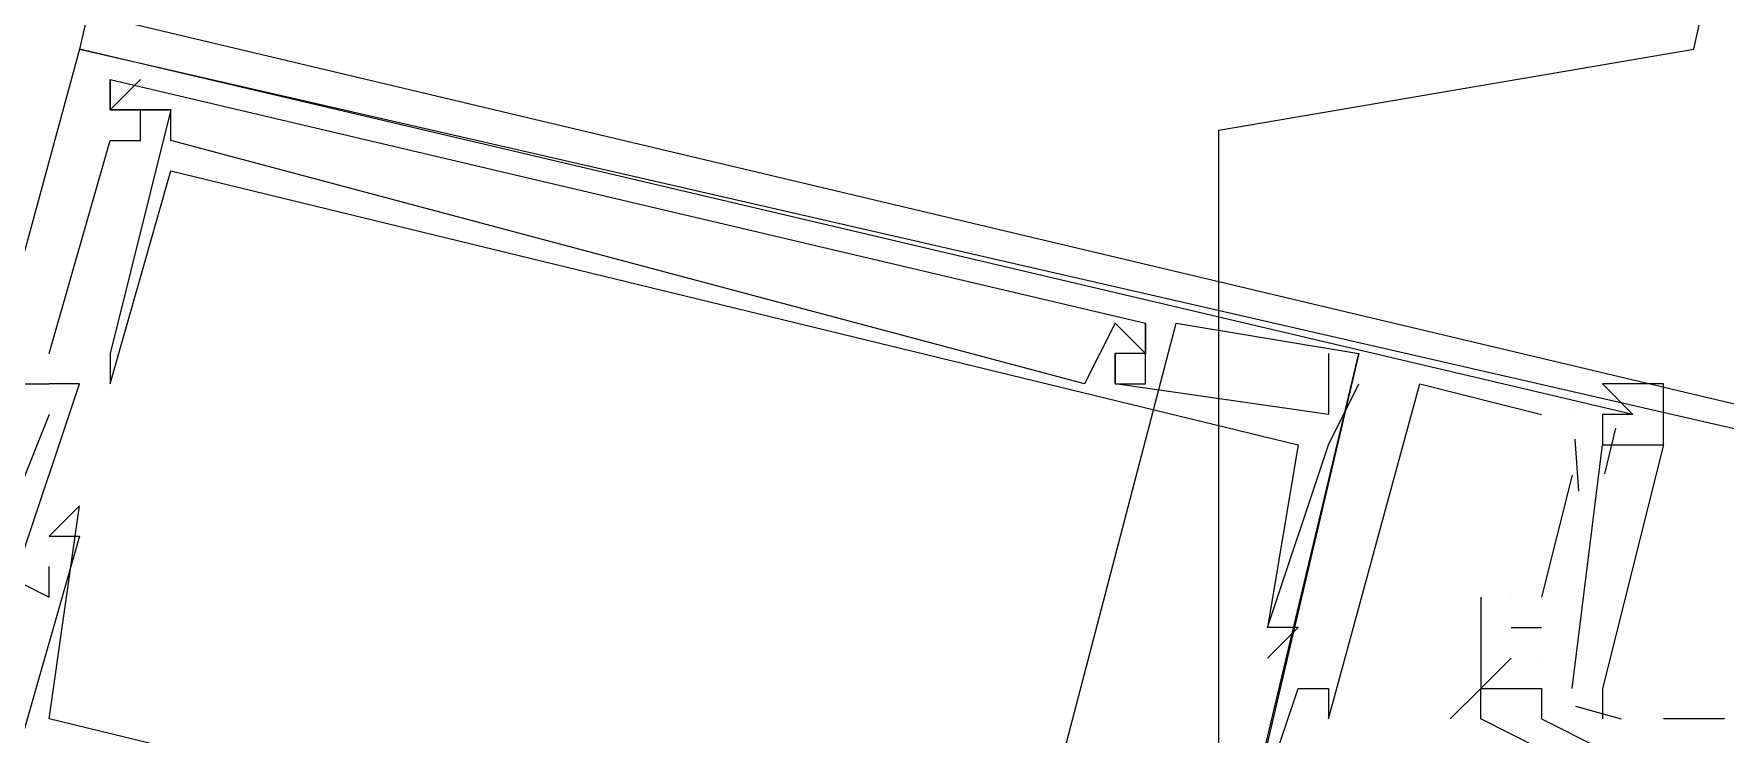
# Model space of a CAD drawing. Header units: feet. Extents: x -84 to 198, y -22 to 181.
# Drawn here: x 117.273 to 118.014, y 75.184 to 75.491 of the extents above; entities that cross this region are included whole.
import ezdxf

# ---------------------------------------------------------------- set-up
doc = ezdxf.new("R2010")
doc.units = ezdxf.units.FT
doc.layers.add('A-AREA-COMUN', color=252, linetype='CONTINUOUS')
doc.layers.add('A-LINEA', color=7, linetype='CONTINUOUS')

msp = doc.modelspace()

# ---------------------------------------------------------------- linework, layer by layer
at = {"layer": 'A-AREA-COMUN'}
msp.add_lwpolyline([(114.4, 59.8044), (114.528, 61.12), (116.08, 67.5733), (116.08, 68.16), (116.24, 68.2844), (117.792, 74.8089), (117.792, 75.4489), (118, 75.4844), (119.808, 83.8044), (120.64, 86.8444), (120.64, 87.4133), (120.8, 87.52), (121.36, 89.8844)], dxfattribs=at)
at = {"layer": 'A-LINEA'}
for p, q in [((117.2933, 75.4844), (117.2933, 75.4844)), ((117.2933, 75.4844), (117.2933, 75.4844)), ((117.2933, 75.4844), (117.2933, 75.4844)), ((117.3067, 75.4578), (117.32, 75.4711)), ((117.3067, 75.4711), (117.3067, 75.4711)), ((117.3067, 75.4711), (117.3067, 75.4711)), ((117.3067, 75.4578), (117.32, 75.4711)), ((117.3067, 75.4711), (117.3067, 75.4711)), ((117.3067, 75.4711), (117.3067, 75.4711)), ((117.3067, 75.4578), (117.32, 75.4711)), ((117.3067, 75.4711), (117.3067, 75.4711)), ((117.3067, 75.4711), (117.3067, 75.4711)), ((117.32, 75.4711), (117.32, 75.4711)), ((117.32, 75.4711), (117.32, 75.4711)), ((117.32, 75.4711), (117.32, 75.4711)), ((117.3067, 75.4578), (117.3067, 75.4578)), ((117.3067, 75.4578), (117.3067, 75.4578)), ((117.3067, 75.4578), (117.3067, 75.4578)), ((117.3067, 75.4578), (117.3067, 75.4578)), ((117.3067, 75.4578), (117.3067, 75.4578)), ((117.3067, 75.4578), (117.3067, 75.4578)), ((117.3067, 75.4578), (117.3067, 75.4578)), ((117.3067, 75.4578), (117.3067, 75.4578)), ((117.3067, 75.4578), (117.3067, 75.4578)), ((117.32, 75.4578), (117.32, 75.4578)), ((117.32, 75.4578), (117.32, 75.4578)), ((117.32, 75.4578), (117.32, 75.4578)), ((117.32, 75.4578), (117.32, 75.4578)), ((117.32, 75.4578), (117.32, 75.4578)), ((117.32, 75.4578), (117.32, 75.4578)), ((117.3333, 75.4578), (117.3333, 75.4578)), ((117.3333, 75.4578), (117.3333, 75.4578)), ((117.3333, 75.4578), (117.3333, 75.4578)), ((117.3333, 75.4578), (117.3333, 75.4578)), ((117.3333, 75.4578), (117.3333, 75.4578)), ((117.3333, 75.4578), (117.3333, 75.4578)), ((117.3067, 75.4444), (117.3067, 75.4444)), ((117.3067, 75.4444), (117.3067, 75.4444)), ((117.3067, 75.4444), (117.3067, 75.4444)), ((117.32, 75.4444), (117.32, 75.4444)), ((117.32, 75.4444), (117.32, 75.4444)), ((117.32, 75.4444), (117.32, 75.4444)), ((117.3333, 75.4444), (117.3333, 75.4444)), ((117.3333, 75.4444), (117.3333, 75.4444)), ((117.3333, 75.4444), (117.3333, 75.4444)), ((117.3333, 75.4311), (117.3333, 75.4311)), ((117.3333, 75.4311), (117.3333, 75.4311)), ((117.3333, 75.4311), (117.3333, 75.4311)), ((117.6933, 75.0578), (117.7733, 75.3644)), ((117.6933, 75.0578), (117.7733, 75.3644)), ((117.6933, 75.0578), (117.7733, 75.3644)), ((117.7467, 75.3644), (117.7467, 75.3644)), ((117.7467, 75.3644), (117.7467, 75.3644)), ((117.7467, 75.3644), (117.7467, 75.3644)), ((117.76, 75.3644), (117.76, 75.3644)), ((117.76, 75.3644), (117.76, 75.3644)), ((117.76, 75.3644), (117.76, 75.3644)), ((117.76, 75.3644), (117.76, 75.3644)), ((117.76, 75.3644), (117.76, 75.3644)), ((117.76, 75.3644), (117.76, 75.3644)), ((117.7733, 75.3644), (117.7733, 75.3644)), ((117.7733, 75.3644), (117.7733, 75.3644)), ((117.7733, 75.3644), (117.7733, 75.3644)), ((117.28, 75.3511), (117.28, 75.3511)), ((117.28, 75.3511), (117.28, 75.3511)), ((117.28, 75.3511), (117.28, 75.3511)), ((117.3067, 75.3511), (117.3067, 75.3511)), ((117.3067, 75.3511), (117.3067, 75.3511)), ((117.3067, 75.3511), (117.3067, 75.3511)), ((117.3067, 75.3511), (117.3067, 75.3511)), ((117.3067, 75.3511), (117.3067, 75.3511)), ((117.3067, 75.3511), (117.3067, 75.3511)), ((117.7467, 75.3511), (117.7467, 75.3511)), ((117.7467, 75.3511), (117.7467, 75.3511)), ((117.7467, 75.3511), (117.7467, 75.3511)), ((117.7467, 75.3511), (117.7467, 75.3511)), ((117.7467, 75.3511), (117.7467, 75.3511)), ((117.7467, 75.3511), (117.7467, 75.3511)), ((117.76, 75.3511), (117.76, 75.3511)), ((117.76, 75.3511), (117.76, 75.3511)), ((117.76, 75.3511), (117.76, 75.3511)), ((117.76, 75.3511), (117.76, 75.3511)), ((117.76, 75.3511), (117.76, 75.3511)), ((117.76, 75.3511), (117.76, 75.3511)), ((117.7867, 75.0711), (117.8533, 75.3511)), ((117.7867, 75.0711), (117.8533, 75.3511)), ((117.7867, 75.0711), (117.8533, 75.3511)), ((117.84, 75.3511), (117.84, 75.3511)), ((117.84, 75.3511), (117.84, 75.3511)), ((117.84, 75.3511), (117.84, 75.3511)), ((117.8533, 75.3511), (117.8533, 75.3511)), ((117.8533, 75.3511), (117.8533, 75.3511)), ((117.8533, 75.3511), (117.8533, 75.3511)), ((117.28, 75.3378), (117.28, 75.3378)), ((117.28, 75.3378), (117.28, 75.3378)), ((117.28, 75.3378), (117.28, 75.3378)), ((117.28, 75.3378), (117.28, 75.3378)), ((117.28, 75.3378), (117.28, 75.3378)), ((117.28, 75.3378), (117.28, 75.3378)), ((117.2933, 75.3378), (117.2933, 75.3378)), ((117.2933, 75.3378), (117.2933, 75.3378)), ((117.2933, 75.3378), (117.2933, 75.3378)), ((117.3067, 75.3378), (117.3067, 75.3378)), ((117.3067, 75.3378), (117.3067, 75.3378)), ((117.3067, 75.3378), (117.3067, 75.3378)), ((117.7333, 75.3378), (117.7333, 75.3378)), ((117.7333, 75.3378), (117.7333, 75.3378)), ((117.7333, 75.3378), (117.7333, 75.3378)), ((117.7467, 75.3378), (117.7467, 75.3378)), ((117.7467, 75.3378), (117.7467, 75.3378)), ((117.7467, 75.3378), (117.7467, 75.3378)), ((117.7467, 75.3378), (117.7467, 75.3378)), ((117.7467, 75.3378), (117.7467, 75.3378)), ((117.7467, 75.3378), (117.7467, 75.3378)), ((117.76, 75.3378), (117.76, 75.3378)), ((117.76, 75.3378), (117.76, 75.3378)), ((117.76, 75.3378), (117.76, 75.3378)), ((117.8533, 75.3378), (117.8533, 75.3378)), ((117.8533, 75.3378), (117.8533, 75.3378)), ((117.8533, 75.3378), (117.8533, 75.3378)), ((117.88, 75.3378), (117.88, 75.3378)), ((117.88, 75.3378), (117.88, 75.3378)), ((117.88, 75.3378), (117.88, 75.3378)), ((117.28, 75.3244), (117.28, 75.3244)), ((117.28, 75.3244), (117.28, 75.3244)), ((117.28, 75.3244), (117.28, 75.3244)), ((117.84, 75.3244), (117.84, 75.3244)), ((117.84, 75.3244), (117.84, 75.3244)), ((117.84, 75.3244), (117.84, 75.3244)), ((117.9333, 75.3244), (117.9333, 75.3244)), ((117.9333, 75.3244), (117.9333, 75.3244)), ((117.9333, 75.3244), (117.9333, 75.3244)), ((117.9467, 75.3244), (117.9467, 75.3244)), ((117.9467, 75.3244), (117.9467, 75.3244)), ((117.9467, 75.3244), (117.9467, 75.3244)), ((117.96, 75.3244), (117.96, 75.3244)), ((117.96, 75.3244), (117.96, 75.3244)), ((117.96, 75.3244), (117.96, 75.3244)), ((117.96, 75.3244), (117.96, 75.3244)), ((117.96, 75.3244), (117.96, 75.3244)), ((117.96, 75.3244), (117.96, 75.3244)), ((117.9657, 75.3184), (117.9609, 75.2984)), ((117.9657, 75.3184), (117.9609, 75.2984)), ((117.9657, 75.3184), (117.9609, 75.2984)), ((117.9733, 75.3244), (117.9733, 75.3244)), ((117.9733, 75.3244), (117.9733, 75.3244)), ((117.9733, 75.3244), (117.9733, 75.3244)), ((117.8267, 75.3111), (117.8267, 75.3111)), ((117.8267, 75.3111), (117.8267, 75.3111)), ((117.8267, 75.3111), (117.8267, 75.3111)), ((117.84, 75.3111), (117.84, 75.3111)), ((117.84, 75.3111), (117.84, 75.3111)), ((117.84, 75.3111), (117.84, 75.3111)), ((117.9467, 75.2044), (117.96, 75.3111)), ((117.9467, 75.3111), (117.9467, 75.3111)), ((117.9467, 75.2044), (117.96, 75.3111)), ((117.9467, 75.3111), (117.9467, 75.3111)), ((117.9467, 75.2044), (117.96, 75.3111)), ((117.9467, 75.3111), (117.9467, 75.3111)), ((117.9479, 75.3136), (117.9495, 75.2909)), ((117.9479, 75.3136), (117.9495, 75.2909)), ((117.9479, 75.3136), (117.9495, 75.2909)), ((117.96, 75.3111), (117.96, 75.3111)), ((117.96, 75.3111), (117.96, 75.3111)), ((117.96, 75.3111), (117.96, 75.3111)), ((117.9733, 75.3111), (117.9733, 75.3111)), ((117.9467, 75.2978), (117.9333, 75.2444)), ((117.9467, 75.2978), (117.9333, 75.2444)), ((117.9467, 75.2978), (117.9333, 75.2444)), ((117.9467, 75.2978), (117.9467, 75.2978)), ((117.9467, 75.2978), (117.9467, 75.2978)), ((117.9467, 75.2978), (117.9467, 75.2978)), ((117.2933, 75.2844), (117.2933, 75.2844)), ((117.2933, 75.2844), (117.2933, 75.2844)), ((117.2933, 75.2844), (117.2933, 75.2844)), ((117.28, 75.2711), (117.28, 75.2711)), ((117.28, 75.2711), (117.28, 75.2711)), ((117.28, 75.2711), (117.28, 75.2711)), ((117.2933, 75.2711), (117.2933, 75.2711)), ((117.2933, 75.2711), (117.2933, 75.2711)), ((117.2933, 75.2711), (117.2933, 75.2711)), ((117.28, 75.2578), (117.28, 75.2578)), ((117.28, 75.2578), (117.28, 75.2578)), ((117.28, 75.2578), (117.28, 75.2578)), ((117.28, 75.2444), (117.28, 75.2444)), ((117.28, 75.2444), (117.28, 75.2444)), ((117.28, 75.2444), (117.28, 75.2444)), ((117.9067, 75.2444), (117.9067, 75.2178)), ((117.9067, 75.2444), (117.9067, 75.2444)), ((117.9067, 75.2444), (117.9067, 75.2178)), ((117.9067, 75.2444), (117.9067, 75.2444)), ((117.9067, 75.2444), (117.9067, 75.2178)), ((117.9067, 75.2444), (117.9067, 75.2444)), ((117.92, 75.2444), (117.92, 75.2444)), ((117.92, 75.2444), (117.92, 75.2444)), ((117.92, 75.2444), (117.92, 75.2444)), ((117.92, 75.2444), (117.92, 75.2444)), ((117.92, 75.2444), (117.92, 75.2444)), ((117.92, 75.2444), (117.92, 75.2444)), ((117.9333, 75.2444), (117.9333, 75.2444)), ((117.9333, 75.2444), (117.9333, 75.2444)), ((117.9333, 75.2444), (117.9333, 75.2444)), ((117.8133, 75.2311), (117.8133, 75.2311)), ((117.8133, 75.2311), (117.8133, 75.2311)), ((117.8133, 75.2311), (117.8133, 75.2311)), ((117.8133, 75.2311), (117.8133, 75.2311)), ((117.8133, 75.2311), (117.8133, 75.2311)), ((117.8133, 75.2311), (117.8133, 75.2311)), ((117.8267, 75.2311), (117.8267, 75.2311)), ((117.8267, 75.2311), (117.8267, 75.2311)), ((117.8267, 75.2311), (117.8267, 75.2311)), ((117.92, 75.2311), (117.9333, 75.2311)), ((117.92, 75.2311), (117.92, 75.2311)), ((117.92, 75.2311), (117.9333, 75.2311)), ((117.92, 75.2311), (117.92, 75.2311)), ((117.92, 75.2311), (117.9333, 75.2311)), ((117.92, 75.2311), (117.92, 75.2311)), ((117.9333, 75.2311), (117.9333, 75.2311)), ((117.9333, 75.2311), (117.9333, 75.2311)), ((117.9333, 75.2311), (117.9333, 75.2311)), ((117.8133, 75.2178), (117.8133, 75.2178)), ((117.8133, 75.2178), (117.8133, 75.2178)), ((117.8133, 75.2178), (117.8133, 75.2178)), ((117.9067, 75.2178), (117.9067, 75.2178)), ((117.9067, 75.2044), (117.92, 75.2178)), ((117.9067, 75.2178), (117.9067, 75.2178)), ((117.9067, 75.2044), (117.92, 75.2178)), ((117.9067, 75.2178), (117.9067, 75.2178)), ((117.9067, 75.2044), (117.92, 75.2178)), ((117.9067, 75.2178), (117.9067, 75.2178)), ((117.92, 75.2178), (117.92, 75.2178)), ((117.92, 75.2178), (117.92, 75.2178)), ((117.92, 75.2178), (117.92, 75.2178)), ((117.9333, 75.2178), (117.9333, 75.2178)), ((117.9333, 75.2178), (117.9333, 75.2178)), ((117.9333, 75.2178), (117.9333, 75.2178)), ((117.9333, 75.2178), (117.9333, 75.2178)), ((117.9333, 75.2178), (117.9333, 75.2178)), ((117.9333, 75.2178), (117.9333, 75.2178)), ((117.8267, 75.2044), (117.8267, 75.2044)), ((117.8267, 75.2044), (117.8267, 75.2044)), ((117.8267, 75.2044), (117.8267, 75.2044)), ((117.84, 75.2044), (117.84, 75.2044)), ((117.84, 75.2044), (117.84, 75.2044)), ((117.84, 75.2044), (117.84, 75.2044)), ((117.84, 75.2044), (117.84, 75.2044)), ((117.84, 75.2044), (117.84, 75.2044)), ((117.84, 75.2044), (117.84, 75.2044)), ((117.9067, 75.2044), (117.9067, 75.2044)), ((117.9067, 75.2044), (117.9067, 75.2044)), ((117.9067, 75.2044), (117.9067, 75.2044)), ((117.9067, 75.2044), (117.9067, 75.2044)), ((117.9067, 75.2044), (117.9067, 75.2044)), ((117.9067, 75.2044), (117.9067, 75.2044)), ((117.92, 75.2044), (117.92, 75.2044)), ((117.9333, 75.2044), (117.9333, 75.2044)), ((117.9333, 75.2044), (117.9333, 75.2044)), ((117.9333, 75.2044), (117.9333, 75.2044)), ((117.9333, 75.2044), (117.9333, 75.2044)), ((117.9333, 75.2044), (117.9333, 75.2044)), ((117.9333, 75.2044), (117.9333, 75.2044)), ((117.9333, 75.2044), (117.9333, 75.2044)), ((117.9333, 75.2044), (117.9333, 75.2044)), ((117.9467, 75.2044), (117.9467, 75.2044)), ((117.9467, 75.2044), (117.9467, 75.2044)), ((117.9467, 75.2044), (117.9467, 75.2044)), ((117.9482, 75.1967), (117.9681, 75.1911)), ((117.9482, 75.1967), (117.9681, 75.1911)), ((117.9482, 75.1967), (117.9681, 75.1911)), ((117.28, 75.1911), (117.28, 75.1911)), ((117.28, 75.1911), (117.28, 75.1911)), ((117.28, 75.1911), (117.28, 75.1911)), ((117.84, 75.1911), (117.84, 75.1911)), ((117.84, 75.1911), (117.84, 75.1911)), ((117.84, 75.1911), (117.84, 75.1911)), ((117.8933, 75.1911), (117.8933, 75.1911)), ((117.9067, 75.1911), (117.9067, 75.1911)), ((117.9333, 75.1911), (117.9333, 75.1911)), ((117.9333, 75.1911), (117.9333, 75.1911)), ((118.0133, 75.1911), (117.9867, 75.1911))]:
    msp.add_line(p, q, dxfattribs=at)
for points in [[(117.2933, 75.4844), (118.1067, 75.2978), (118.2933, 76.1111), (117.48, 76.2978), (117.2933, 75.4844)], [(117.3067, 75.4978), (118.0933, 75.3111), (118.28, 76.0978), (117.4933, 76.2844), (117.3067, 75.4978)], [(117.9733, 75.3244), (117.2933, 75.4844), (117.2533, 75.3378), (117.28, 75.3378)], [(117.9733, 75.3244), (117.2933, 75.4844), (117.2533, 75.3378), (117.28, 75.3378)], [(117.9733, 75.3244), (117.2933, 75.4844), (117.2533, 75.3378), (117.28, 75.3378)], [(117.28, 75.3511), (117.3067, 75.4444), (117.32, 75.4444), (117.32, 75.4578), (117.3067, 75.4578), (117.3067, 75.4711), (117.76, 75.3644), (117.76, 75.3511), (117.7467, 75.3511), (117.7467, 75.3378), (117.76, 75.3378), (117.76, 75.3644)], [(117.28, 75.3511), (117.3067, 75.4444), (117.32, 75.4444), (117.32, 75.4578), (117.3067, 75.4578), (117.3067, 75.4711), (117.76, 75.3644), (117.76, 75.3511), (117.7467, 75.3511), (117.7467, 75.3378), (117.76, 75.3378), (117.76, 75.3644)], [(117.28, 75.3511), (117.3067, 75.4444), (117.32, 75.4444), (117.32, 75.4578), (117.3067, 75.4578), (117.3067, 75.4711), (117.76, 75.3644), (117.76, 75.3511), (117.7467, 75.3511), (117.7467, 75.3378), (117.76, 75.3378), (117.76, 75.3644)], [(117.3067, 75.4711), (117.3067, 75.4578), (117.3333, 75.4578), (117.3067, 75.3511), (117.3067, 75.3378)], [(117.3067, 75.4711), (117.3067, 75.4578), (117.3333, 75.4578), (117.3067, 75.3511), (117.3067, 75.3378)], [(117.3067, 75.4711), (117.3067, 75.4578), (117.3333, 75.4578), (117.3067, 75.3511), (117.3067, 75.3378)], [(117.76, 75.3511), (117.7467, 75.3644), (117.7333, 75.3378), (117.3333, 75.4444), (117.3333, 75.4578), (117.32, 75.4578)], [(117.76, 75.3511), (117.7467, 75.3644), (117.7333, 75.3378), (117.3333, 75.4444), (117.3333, 75.4578), (117.32, 75.4578)], [(117.76, 75.3511), (117.7467, 75.3644), (117.7333, 75.3378), (117.3333, 75.4444), (117.3333, 75.4578), (117.32, 75.4578)], [(117.3067, 75.3378), (117.3333, 75.4311), (117.8267, 75.3111), (117.8133, 75.2311), (117.8133, 75.2311)], [(117.3067, 75.3378), (117.3333, 75.4311), (117.8267, 75.3111), (117.8133, 75.2311), (117.8133, 75.2311)], [(117.3067, 75.3378), (117.3333, 75.4311), (117.8267, 75.3111), (117.8133, 75.2311), (117.8133, 75.2311)], [(117.76, 75.3511), (117.7467, 75.3644), (117.7467, 75.3644), (117.7333, 75.3378)], [(117.76, 75.3511), (117.7467, 75.3644), (117.7467, 75.3644), (117.7333, 75.3378)], [(117.76, 75.3511), (117.7467, 75.3644), (117.7467, 75.3644), (117.7333, 75.3378)], [(117.7733, 75.3644), (117.8533, 75.3511), (117.8, 75.1244), (117.8133, 75.1244), (117.8133, 75.1378)], [(117.7733, 75.3644), (117.8533, 75.3511), (117.8, 75.1244), (117.8133, 75.1244), (117.8133, 75.1378)], [(117.7733, 75.3644), (117.8533, 75.3511), (117.8, 75.1244), (117.8133, 75.1244), (117.8133, 75.1378)], [(117.84, 75.3511), (117.84, 75.3244), (117.7467, 75.3378), (117.7467, 75.3511)], [(117.84, 75.3511), (117.84, 75.3244), (117.7467, 75.3378), (117.7467, 75.3511)], [(117.84, 75.3511), (117.84, 75.3244), (117.7467, 75.3378), (117.7467, 75.3511)], [(117.2667, 75.2578), (117.2933, 75.3378), (117.28, 75.3378)], [(117.2667, 75.2578), (117.2933, 75.3378), (117.28, 75.3378)], [(117.2667, 75.2578), (117.2933, 75.3378), (117.28, 75.3378)], [(117.8133, 75.2178), (117.8267, 75.2311), (117.8133, 75.2311), (117.84, 75.3111), (117.8533, 75.3378)], [(117.8133, 75.2178), (117.8267, 75.2311), (117.8133, 75.2311), (117.84, 75.3111), (117.8533, 75.3378)], [(117.8133, 75.2178), (117.8267, 75.2311), (117.8133, 75.2311), (117.84, 75.3111), (117.8533, 75.3378)], [(117.84, 75.1911), (117.88, 75.3378), (117.9333, 75.3244)], [(117.84, 75.1911), (117.88, 75.3378), (117.9333, 75.3244)], [(117.84, 75.1911), (117.88, 75.3378), (117.9333, 75.3244)], [(117.96, 75.3111), (117.9867, 75.3111), (117.9867, 75.3378), (117.96, 75.3378), (117.9733, 75.3244)], [(117.28, 75.3244), (117.2533, 75.2578), (117.28, 75.2444), (117.28, 75.2578)], [(117.28, 75.3244), (117.2533, 75.2578), (117.28, 75.2444), (117.28, 75.2578)], [(117.28, 75.3244), (117.2533, 75.2578), (117.28, 75.2444), (117.28, 75.2578)], [(117.9733, 75.3244), (117.96, 75.3244), (117.96, 75.3111)], [(117.9467, 75.2044), (117.96, 75.3111), (117.9867, 75.3111), (117.96, 75.2044), (117.96, 75.1911)], [(117.9467, 75.2044), (117.96, 75.3111), (117.9867, 75.3111), (117.96, 75.2044), (117.96, 75.1911)], [(117.9467, 75.2044), (117.96, 75.3111), (117.9867, 75.3111), (117.96, 75.2044), (117.96, 75.1911)], [(117.7733, 75.0711), (117.8, 75.1511), (117.8, 75.1644), (117.8, 75.1644), (117.7733, 75.0711), (117.28, 75.1911), (117.2933, 75.2844), (117.28, 75.2711), (117.2933, 75.2711), (117.2667, 75.1778), (117.24, 75.1778), (117.24, 75.1644), (117.24, 75.1778)], [(117.7733, 75.0711), (117.8, 75.1511), (117.8, 75.1644), (117.8, 75.1644), (117.7733, 75.0711), (117.28, 75.1911), (117.2933, 75.2844), (117.28, 75.2711), (117.2933, 75.2711), (117.2667, 75.1778), (117.24, 75.1778), (117.24, 75.1644), (117.24, 75.1778)], [(117.7733, 75.0711), (117.8, 75.1511), (117.8, 75.1644), (117.8, 75.1644), (117.7733, 75.0711), (117.28, 75.1911), (117.2933, 75.2844), (117.28, 75.2711), (117.2933, 75.2711), (117.2667, 75.1778), (117.24, 75.1778), (117.24, 75.1644), (117.24, 75.1778)], [(117.9067, 75.2178), (117.9067, 75.2044), (117.9067, 75.2044), (117.8933, 75.1911)], [(117.8267, 75.1644), (117.8133, 75.1644), (117.8267, 75.2044), (117.84, 75.2044), (117.84, 75.1911)], [(117.8267, 75.1644), (117.8133, 75.1644), (117.8267, 75.2044), (117.84, 75.2044), (117.84, 75.1911)], [(117.8267, 75.1644), (117.8133, 75.1644), (117.8267, 75.2044), (117.84, 75.2044), (117.84, 75.1911)], [(117.9333, 75.1778), (117.9067, 75.1911), (117.9067, 75.2044), (117.9333, 75.2044), (117.9333, 75.1911), (117.96, 75.1778)], [(117.92, 75.2044), (117.92, 75.2044), (117.9333, 75.2044), (117.9333, 75.2044), (117.9333, 75.1911), (117.9333, 75.1911)]]:
    msp.add_lwpolyline(points, dxfattribs=at)

doc.saveas('drawing.dxf')
